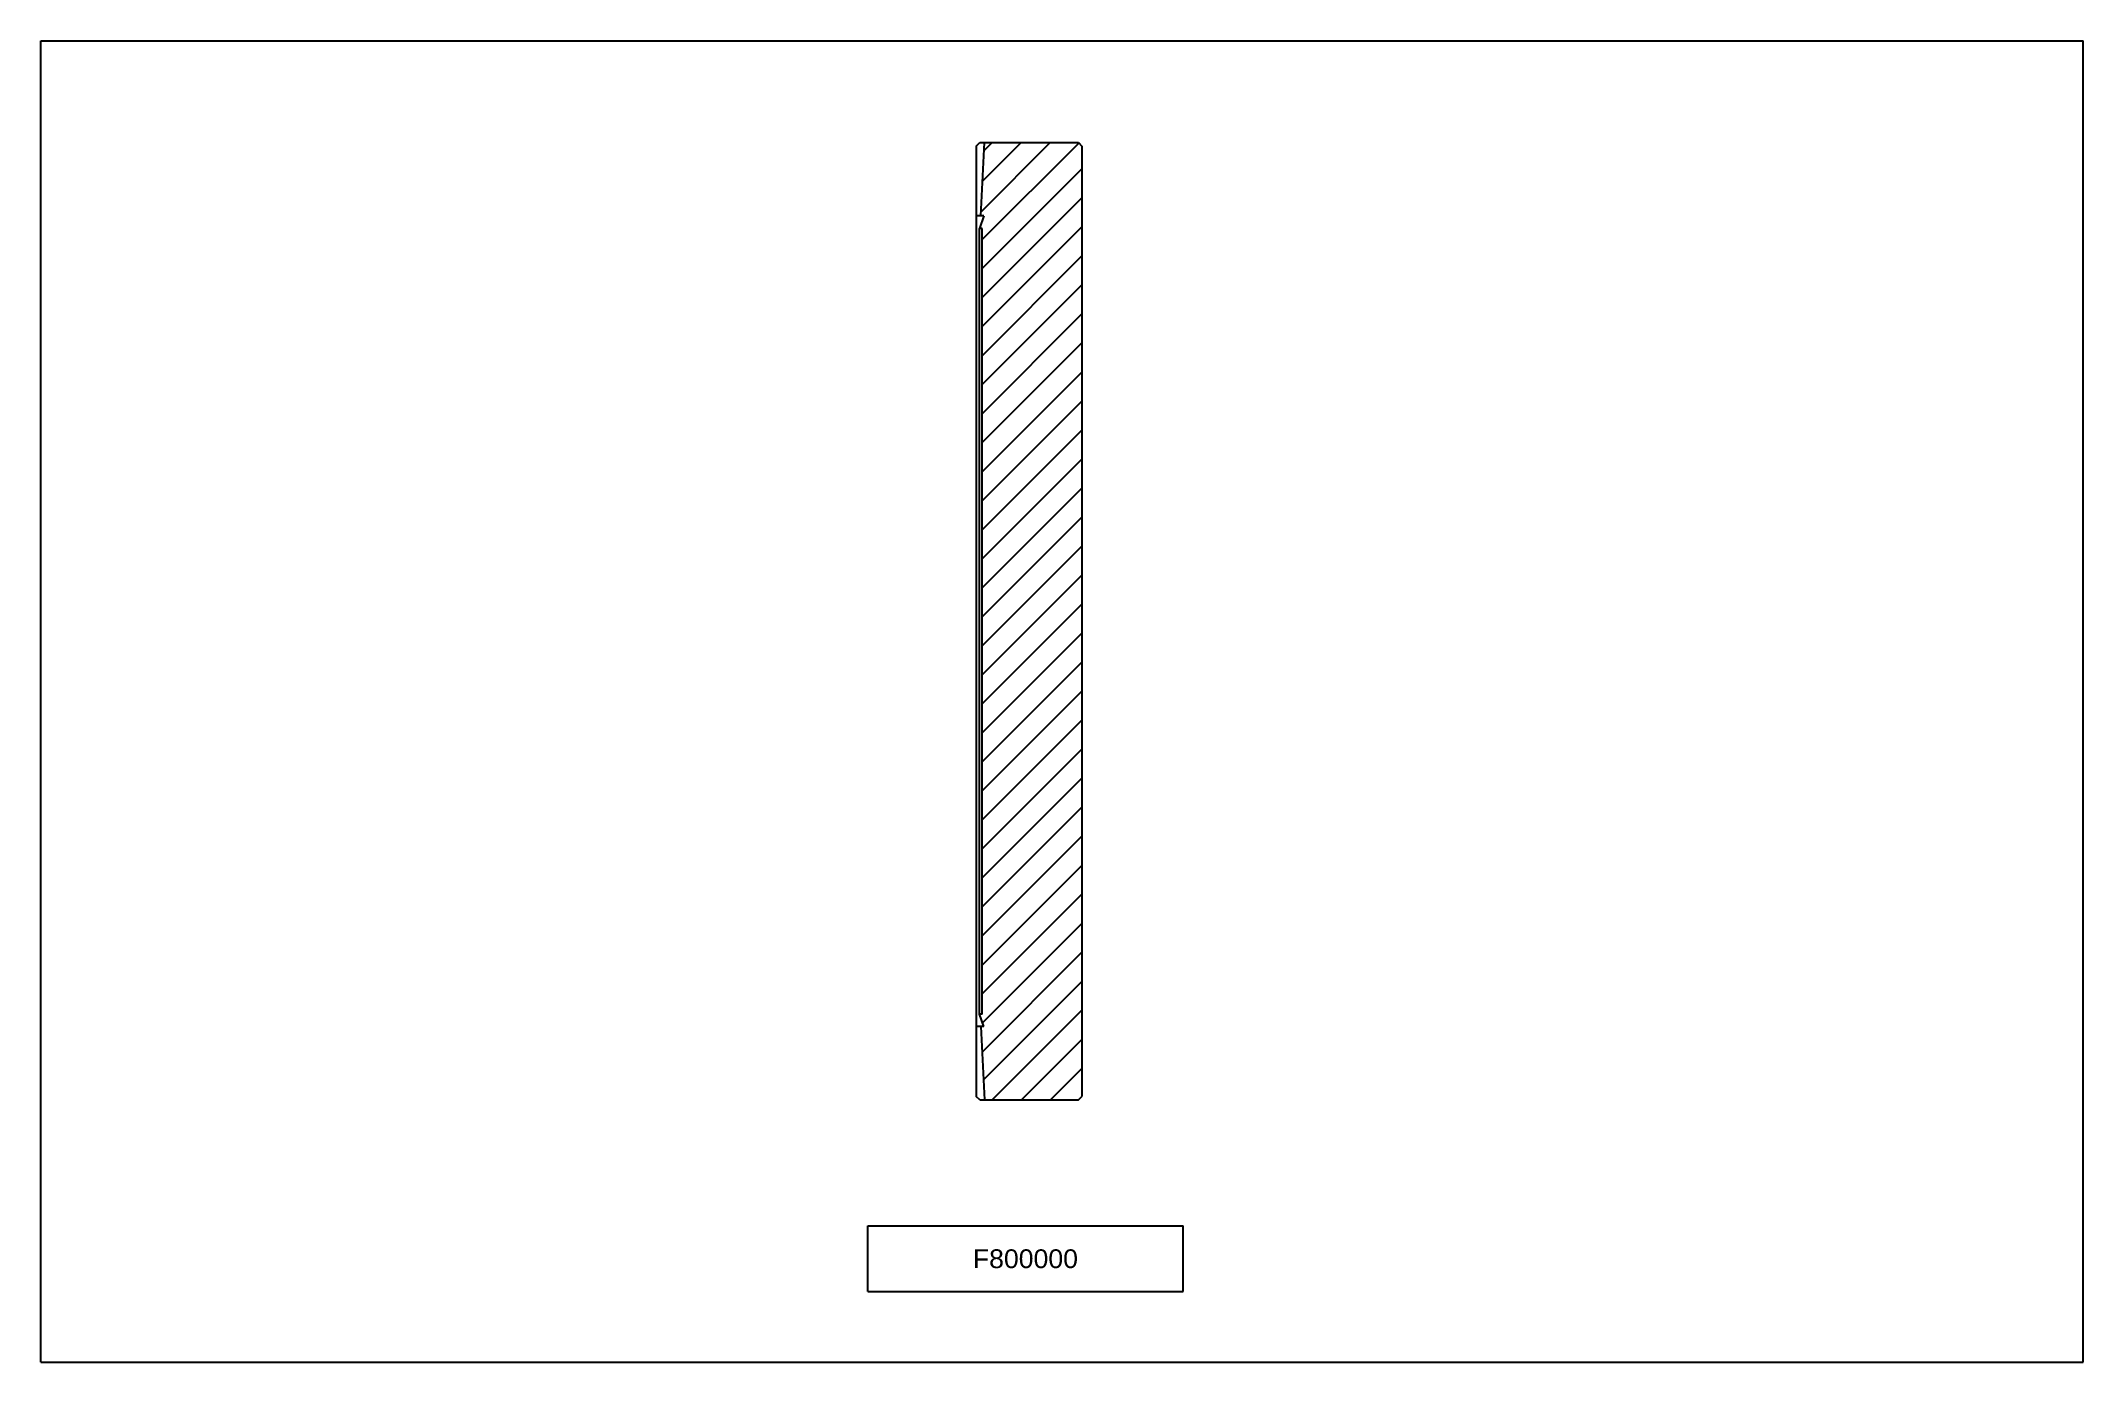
# Model space of a CAD drawing. Extents: x 0 to 17, y 0 to 11.
import ezdxf
from ezdxf.enums import TextEntityAlignment as Align

# ---------------------------------------------------------------- set-up
doc = ezdxf.new("R2010")
doc.units = 0
doc.header["$LTSCALE"] = 0.935
doc.layers.get('0').update_dxf_attribs({"linetype": 'CONTINUOUS'})
doc.styles.add('TEXTSTYLE_0', font='txt', dxfattribs={"width": 0.8})

msp = doc.modelspace()

# ---------------------------------------------------------------- linework, layer by layer
at = {"color": 7, "linetype": 'CONTINUOUS'}
for p, q in [((0, 0), (0, 11)), ((0, 11), (17, 11)), ((17, 0), (17, 11)), ((7.786, 10.123), (7.816, 10.153)), ((7.786, 10.123), (7.786, 2.213)), ((7.816, 10.153), (7.856, 10.153)), ((7.824, 9.543), (7.856, 10.153)), ((7.856, 10.153), (8.636, 10.153)), ((8.636, 10.153), (8.666, 10.123)), ((8.666, 10.123), (8.666, 2.213)), ((7.824, 9.543), (7.786, 9.543)), ((7.85, 9.543), (7.812, 9.438)), ((7.85, 9.543), (7.824, 9.543)), ((7.812, 2.898), (7.812, 9.438)), ((7.836, 9.438), (7.812, 9.438)), ((7.836, 2.898), (7.836, 9.438)), ((7.836, 2.898), (7.812, 2.898)), ((7.85, 2.793), (7.812, 2.898)), ((7.824, 2.793), (7.786, 2.793)), ((7.85, 2.793), (7.824, 2.793)), ((7.824, 2.793), (7.856, 2.183)), ((7.816, 2.183), (7.786, 2.213)), ((8.636, 2.183), (8.666, 2.213)), ((7.816, 2.183), (7.856, 2.183)), ((7.856, 2.183), (8.636, 2.183)), ((0, 0), (17, 0))]:
    msp.add_line(p, q, dxfattribs=at)
at = {"color": 2, "linetype": 'CONTINUOUS'}
for p, q in [((7.826, 9.577), (8.402, 10.153)), ((7.836, 9.345), (8.64, 10.149)), ((7.839, 9.832), (8.16, 10.153)), ((7.853, 10.087), (7.919, 10.153)), ((7.836, 9.104), (8.666, 9.934)), ((7.836, 8.862), (8.666, 9.692)), ((7.836, 8.621), (8.666, 9.451)), ((7.836, 8.379), (8.666, 9.209)), ((7.836, 8.138), (8.666, 8.968)), ((7.836, 7.896), (8.666, 8.726)), ((7.836, 7.655), (8.666, 8.485)), ((7.836, 7.413), (8.666, 8.243)), ((7.836, 7.171), (8.666, 8.001)), ((7.836, 6.93), (8.666, 7.76)), ((7.836, 6.688), (8.666, 7.518)), ((7.836, 6.447), (8.666, 7.277)), ((7.836, 6.205), (8.666, 7.035)), ((7.836, 5.964), (8.666, 6.794)), ((7.836, 5.722), (8.666, 6.552)), ((7.836, 5.481), (8.666, 6.311)), ((7.836, 5.239), (8.666, 6.069)), ((7.836, 4.997), (8.666, 5.827)), ((7.836, 4.756), (8.666, 5.586)), ((7.836, 4.514), (8.666, 5.344)), ((7.836, 4.273), (8.666, 5.103)), ((7.836, 4.031), (8.666, 4.861)), ((7.836, 3.79), (8.666, 4.62)), ((7.836, 3.548), (8.666, 4.378)), ((7.836, 3.306), (8.666, 4.136)), ((7.836, 3.065), (8.666, 3.895)), ((7.838, 2.826), (8.666, 3.653)), ((7.835, 2.581), (8.666, 3.412)), ((7.847, 2.351), (8.666, 3.17)), ((7.92, 2.183), (8.666, 2.929)), ((8.162, 2.183), (8.666, 2.687)), ((8.403, 2.183), (8.666, 2.446)), ((6.883, 0.588), (6.883, 1.135)), ((6.883, 1.135), (9.508, 1.135)), ((9.508, 0.588), (9.508, 1.135)), ((6.883, 0.588), (9.508, 0.588))]:
    msp.add_line(p, q, dxfattribs=at)

# ---------------------------------------------------------------- texts
at = {"color": 2, "linetype": 'CONTINUOUS', "style": 'TEXTSTYLE_0'}
msp.add_text('F800000', height=0.1562, dxfattribs=at).set_placement((7.758, 0.783), (8.633, 0.783), align=Align.FIT)

doc.saveas('drawing.dxf')
